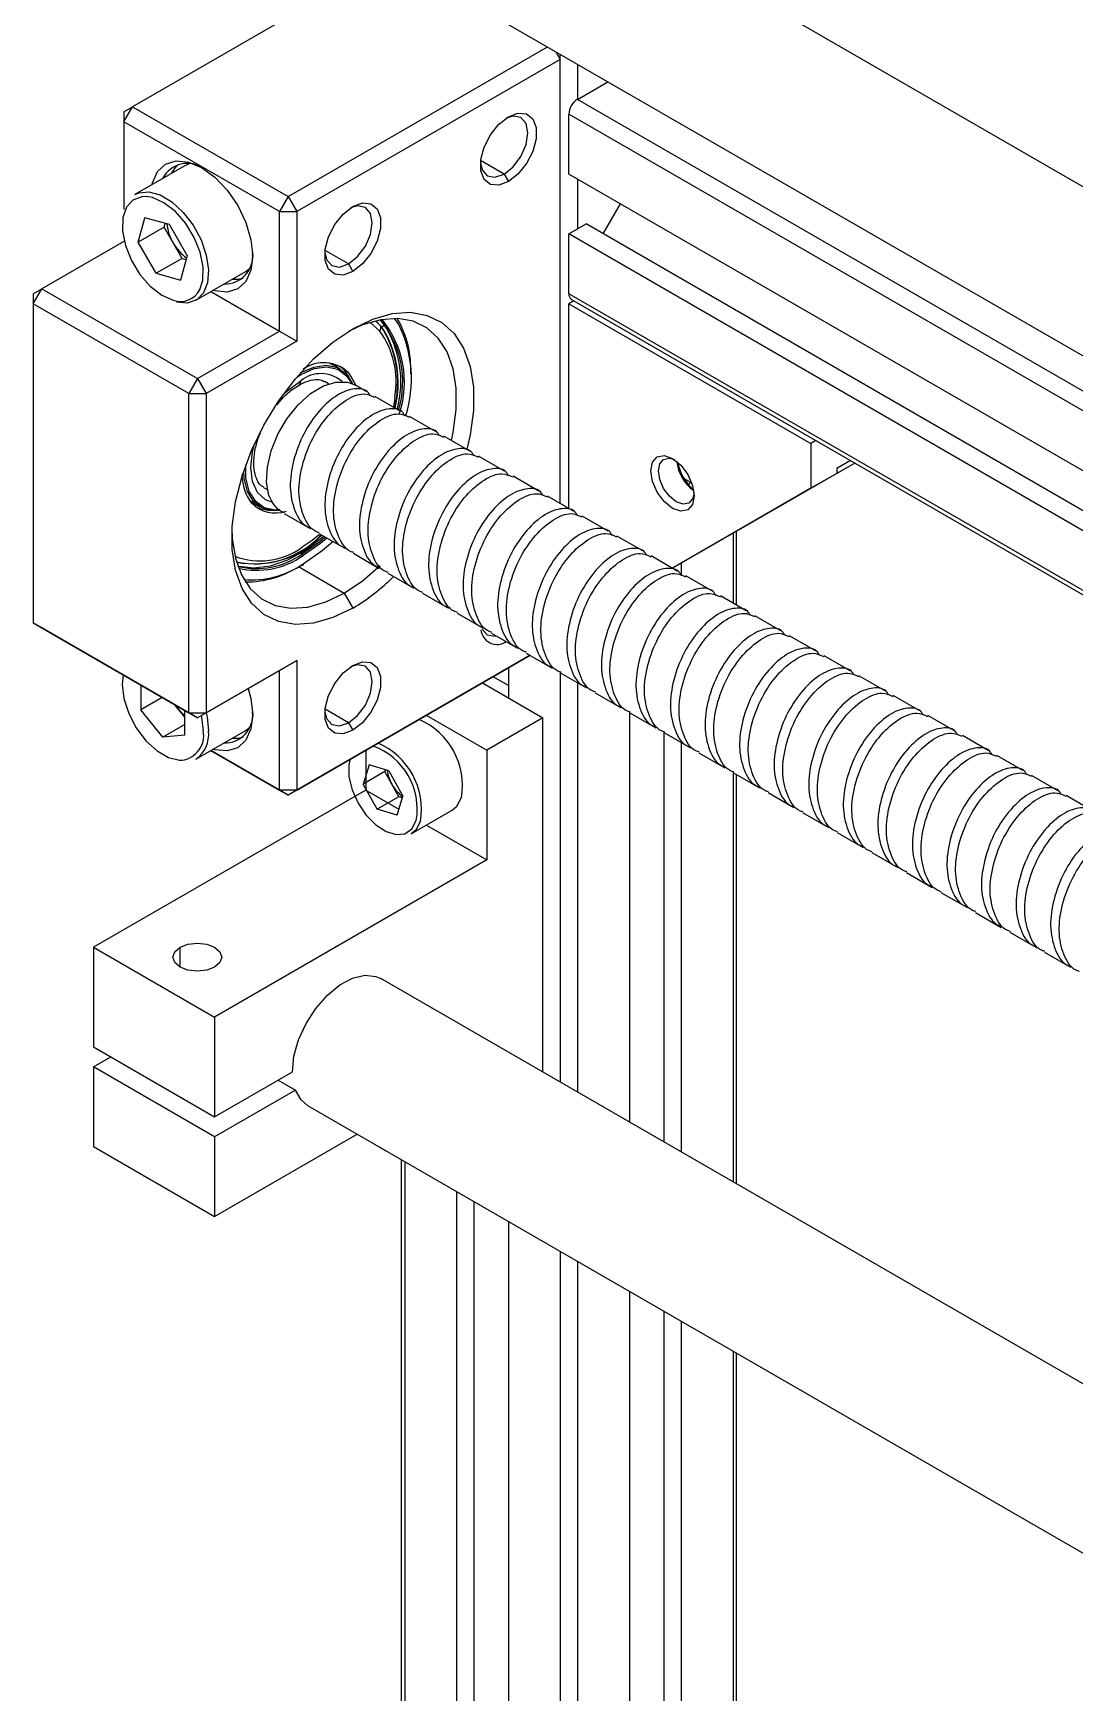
# Model space of a CAD drawing. Header units: millimetres. Extents: x 55 to 11032, y -227 to 3957.
# Drawn here: x 4457.9 to 4543.2, y 1853.2 to 1989.1 of the extents above; entities that cross this region are included whole.
import ezdxf

# ---------------------------------------------------------------- set-up
doc = ezdxf.new("R2010")
doc.units = ezdxf.units.MM
doc.header["$LTSCALE"] = 0.7
doc.layers.get('0').update_dxf_attribs({"color": 255})
doc.layers.add('AM_5', color=10, linetype='Continuous', lineweight=25)

# ---------------------------------------------------------------- blocks, each defined once
blk = doc.blocks.new('X_1')
at = {"color": 210, "linetype": 'Continuous', "lineweight": 25}
for p, q in [((4827.23, 2189.68), (4544.22, 2353.06)), ((4538.22, 2342.67), (4817.7, 2181.33)), ((4821.14, 2095.21), (4544.22, 2255.08)), ((4538.22, 2244.68), (4817.7, 2083.34))]:
    blk.add_line(p, q, dxfattribs=at)
at = {"color": 7, "linetype": 'Continuous', "lineweight": 25}
for p, q in [((4545.12, 2338.68), (4523.9, 2326.43)), ((4536.62, 2319.08), (4557.85, 2331.34)), ((4558.9, 2330.31), (4537.33, 2317.86)), ((4558.53, 2330.94), (4558.9, 2330.31)), ((4558.9, 2330.31), (4558.9, 2330.73)), ((4558.9, 2293.96), (4558.9, 2330.31)), ((4560.31, 2327.04), (4562.8, 2328.48)), ((4523.19, 2325.21), (4523.9, 2326.43)), ((4523.19, 2326.02), (4523.9, 2326.43)), ((4523.19, 2326.02), (4523.19, 2325.21)), ((4523.9, 2326.43), (4536.62, 2319.08)), ((4535.92, 2317.86), (4523.19, 2325.21)), ((4523.19, 2325.21), (4523.19, 2318.02)), ((4559.61, 2320.92), (4559.61, 2325.82)), ((4554.3, 2320.92), (4554.66, 2320.31)), ((4536.62, 2319.08), (4535.92, 2317.86)), ((4536.62, 2319.08), (4537.33, 2317.86)), ((4535.92, 2317.86), (4537.33, 2317.86)), ((4535.92, 2308.06), (4535.92, 2317.86)), ((4537.33, 2317.86), (4537.33, 2307.24)), ((4562.41, 2316.03), (4563.83, 2318.48)), ((4559.61, 2316.02), (4561.02, 2316.84)), ((4523.19, 2315.41), (4516.47, 2311.53)), ((4559.61, 2311.12), (4559.61, 2316.02)), ((4541.57, 2313.57), (4541.93, 2312.96)), ((4515.77, 2310.3), (4516.47, 2311.53)), ((4515.77, 2311.12), (4516.47, 2311.53)), ((4515.77, 2311.12), (4515.77, 2310.3)), ((4516.47, 2311.53), (4529.2, 2304.18)), ((4530.31, 2311.3), (4535.92, 2308.06)), ((4528.49, 2302.96), (4515.77, 2310.3)), ((4515.77, 2310.3), (4515.77, 2284.18)), ((4560.02, 2310.54), (4559.61, 2310.3)), ((4559.61, 2310.3), (4579.4, 2298.87)), ((4559.61, 2293.55), (4559.61, 2310.3)), ((4543.78, 2308.91), (4544.25, 2308.46)), ((4543.8, 2308.92), (4544.2, 2308.51)), ((4544.14, 2308.99), (4544.42, 2308.69)), ((4529.2, 2304.18), (4535.92, 2308.06)), ((4537.33, 2307.24), (4529.91, 2302.96)), ((4535.92, 2308.06), (4537.33, 2307.24)), ((4529.2, 2304.18), (4528.49, 2302.96)), ((4529.2, 2304.18), (4529.91, 2302.96)), ((4537.34, 2304.31), (4537.69, 2304.53)), ((4540.88, 2304.97), (4540.28, 2305.32)), ((4540.84, 2305.22), (4541.22, 2304.86)), ((4541.58, 2304.66), (4541.22, 2304.86)), ((4541.22, 2304.86), (4541.58, 2304.33)), ((4528.49, 2302.96), (4529.91, 2302.96)), ((4528.49, 2276.83), (4528.49, 2302.96)), ((4529.91, 2302.96), (4529.91, 2276.83)), ((4539.94, 2303.75), (4539.62, 2303.94)), ((4543.02, 2303.13), (4542.1, 2303.66)), ((4545.85, 2301.5), (4543.73, 2302.72)), ((4548.68, 2299.86), (4546.56, 2301.09)), ((4551.51, 2298.23), (4549.38, 2299.46)), ((4579.82, 2299.11), (4579.4, 2298.87)), ((4579.4, 2298.87), (4579.4, 2295.2)), ((4554.33, 2296.6), (4552.21, 2297.82)), ((4582.65, 2297.48), (4581.53, 2296.83)), ((4557.16, 2294.96), (4555.04, 2296.19)), ((4581.53, 2296.42), (4568.08, 2288.66)), ((4569.02, 2296.01), (4569.66, 2295.64)), ((4583, 2297.27), (4574.81, 2292.54)), ((4583, 2297.27), (4576.93, 2293.77)), ((4581.53, 2296.42), (4579.4, 2295.2)), ((4581.53, 2296.83), (4581.53, 2296.42)), ((4534.62, 2295.28), (4534.94, 2295.09)), ((4579.4, 2295.2), (4568.08, 2288.66)), ((4569.36, 2295.53), (4569.61, 2295.67)), ((4533.75, 2294.02), (4533.48, 2294.2)), ((4533.75, 2294.02), (4534.35, 2293.67)), ((4559.99, 2293.33), (4557.87, 2294.56)), ((4576.93, 2293.77), (4574.81, 2292.54)), ((4536.31, 2293.14), (4538.44, 2291.92)), ((4562.82, 2291.7), (4560.7, 2292.92)), ((4574.81, 2292.54), (4574.81, 2292.54)), ((4539.14, 2291.51), (4541.26, 2290.29)), ((4565.65, 2290.07), (4563.53, 2291.29)), ((4541.97, 2289.88), (4544.09, 2288.65)), ((4568.48, 2288.43), (4566.35, 2289.66)), ((4544.8, 2288.25), (4546.92, 2287.02)), ((4571.3, 2286.8), (4569.18, 2288.03)), ((4541.22, 2286.62), (4541.93, 2285.4)), ((4547.63, 2286.61), (4549.75, 2285.39)), ((4574.13, 2285.17), (4572.01, 2286.39)), ((4515.77, 2284.18), (4528.49, 2276.83)), ((4516.47, 2283.77), (4515.77, 2284.18)), ((4529.2, 2276.42), (4516.47, 2283.77)), ((4550.46, 2284.98), (4552.58, 2283.76)), ((4576.96, 2283.54), (4574.84, 2284.76)), ((4553.28, 2283.35), (4555.41, 2282.12)), ((4579.79, 2281.9), (4577.67, 2283.13)), ((4529.91, 2276.83), (4537.33, 2281.11)), ((4537.33, 2281.11), (4535.92, 2280.3)), ((4556.44, 2281.53), (4536.62, 2270.09)), ((4537.33, 2270.5), (4556.44, 2281.53)), ((4537.33, 2281.11), (4537.33, 2270.5)), ((4556.11, 2281.71), (4558.23, 2280.49)), ((4582.62, 2280.27), (4580.5, 2281.49)), ((4535.92, 2280.3), (4529.2, 2276.42)), ((4535.92, 2270.5), (4535.92, 2280.3)), ((4554.66, 2279.07), (4553.42, 2279.78)), ((4558.94, 2280.08), (4561.06, 2278.86)), ((4585.45, 2278.64), (4583.33, 2279.86)), ((4552.53, 2279.27), (4557.48, 2276.42)), ((4561.77, 2278.45), (4563.89, 2277.22)), ((4588.28, 2277), (4586.15, 2278.23)), ((4528.49, 2276.83), (4529.91, 2276.83)), ((4528.49, 2276.83), (4529.2, 2276.42)), ((4529.91, 2276.83), (4529.2, 2276.42)), ((4541.57, 2276.01), (4541.93, 2275.4)), ((4547.94, 2276.62), (4552.89, 2273.76)), ((4557.48, 2276.42), (4552.89, 2273.76)), ((4557.48, 2247.42), (4557.48, 2276.42)), ((4564.6, 2276.82), (4566.72, 2275.59)), ((4591.1, 2275.37), (4588.98, 2276.6)), ((4567.43, 2275.18), (4569.55, 2273.96)), ((4593.93, 2273.74), (4591.81, 2274.96)), ((4530.31, 2273.74), (4535.92, 2270.5)), ((4536.62, 2270.09), (4530.31, 2273.74)), ((4542.99, 2273.76), (4542.99, 2270.5)), ((4552.89, 2273.76), (4552.89, 2264.78)), ((4570.25, 2273.55), (4572.38, 2272.33)), ((4596.76, 2272.11), (4594.64, 2273.33)), ((4573.08, 2271.92), (4575.2, 2270.69)), ((4599.59, 2270.47), (4597.47, 2271.7)), ((4542.99, 2270.5), (4520.71, 2257.64)), ((4537.33, 2270.5), (4535.92, 2270.5)), ((4535.92, 2270.5), (4536.62, 2270.09)), ((4537.33, 2270.5), (4536.62, 2270.09)), ((4542.99, 2270.5), (4545.7, 2268.93)), ((4575.91, 2270.29), (4578.03, 2269.06)), ((4602.42, 2268.84), (4600.3, 2270.06)), ((4547.95, 2267.63), (4552.89, 2264.78)), ((4578.74, 2268.65), (4580.86, 2267.43)), ((4581.57, 2267.02), (4583.69, 2265.79)), ((4552.89, 2264.78), (4530.61, 2251.92)), ((4584.4, 2265.39), (4586.52, 2264.16)), ((4587.23, 2263.75), (4589.35, 2262.53)), ((4590.05, 2262.12), (4592.18, 2260.9)), ((4592.88, 2260.49), (4595, 2259.26)), ((4595.71, 2258.86), (4597.83, 2257.63)), ((4520.71, 2257.64), (4530.61, 2251.92)), ((4520.71, 2257.64), (4520.71, 2249.47)), ((4598.54, 2257.22), (4600.66, 2256)), ((4530.61, 2251.92), (4530.61, 2243.76)), ((4520.71, 2249.47), (4530.61, 2243.76)), ((4520.71, 2247.84), (4522.13, 2248.66)), ((4530.61, 2242.12), (4520.71, 2247.84)), ((4520.71, 2247.84), (4520.71, 2241.31)), ((4530.61, 2243.76), (4536.98, 2247.43)), ((4537.22, 2245.94), (4530.61, 2242.12)), ((4535.81, 2246.75), (4537.22, 2245.94)), ((4530.61, 2235.59), (4542.29, 2242.33)), ((4530.61, 2242.12), (4530.61, 2235.59)), ((4520.71, 2241.31), (4530.61, 2235.59))]:
    blk.add_line(p, q, dxfattribs=at)
at = {"color": 8, "linetype": 'Continuous', "lineweight": 25}
for p, q in [((4560.31, 2329.92), (4560.31, 2327.04)), ((4554.3, 2320.92), (4552.38, 2322.03)), ((4541.57, 2313.57), (4539.65, 2314.68)), ((4543.32, 2308.79), (4544.12, 2308.08)), ((4537.78, 2289.82), (4537.67, 2289.88)), ((4537.47, 2288.79), (4541.22, 2286.62)), ((4541.57, 2276.01), (4539.65, 2277.12)), ((4527.79, 2256), (4527.79, 2257.64))]:
    blk.add_line(p, q, dxfattribs=at)
at = {"color": 5, "linetype": 'Continuous', "lineweight": 25}
for p, q in [((4817.7, 2178.46), (4560.31, 2327.04)), ((4818.4, 2176.42), (4559.61, 2325.82)), ((4817.7, 2171.92), (4559.61, 2320.92)), ((4560.31, 2320.51), (4560.31, 2316.43)), ((4817.7, 2168.66), (4561.02, 2316.84)), ((4842.45, 2152.74), (4559.61, 2316.02)), ((4842.45, 2147.84), (4559.61, 2311.12)), ((4559.81, 2310.66), (4842.15, 2147.67)), ((4573.04, 2291.52), (4573.04, 2285.8)), ((4573.33, 2285.63), (4573.33, 2291.69)), ((4568.8, 2289.07), (4568.8, 2288.07)), ((4554.66, 2280.5), (4554.66, 2278.05)), ((4558.9, 2280.17), (4558.9, 2246.6)), ((4560.31, 2279.29), (4560.31, 2245.79)), ((4564.56, 2276.9), (4564.56, 2243.34)), ((4567.38, 2275.27), (4567.38, 2241.7)), ((4568.8, 2274.39), (4568.8, 2240.89)), ((4573.04, 2272.01), (4573.04, 2238.44)), ((4573.33, 2238.27), (4573.33, 2271.77)), ((4545.88, 2240.26), (4545.88, 2128.21)), ((4546.17, 2240.09), (4546.17, 2127.8)), ((4550.41, 2237.65), (4550.41, 2125.36)), ((4551.83, 2236.83), (4551.83, 2126.17)), ((4554.66, 2235.2), (4554.66, 2122.91)), ((4558.9, 2232.75), (4558.9, 2120.46)), ((4560.31, 2231.93), (4560.31, 2120.46)), ((4564.56, 2229.48), (4564.56, 2122.91)), ((4567.38, 2227.85), (4567.38, 2126.17)), ((4568.8, 2227.03), (4568.8, 2125.36)), ((4573.04, 2224.58), (4573.04, 2127.8)), ((4573.33, 2128.21), (4573.33, 2224.41))]:
    blk.add_line(p, q, dxfattribs=at)
at = {"color": 3, "linetype": 'Continuous', "lineweight": 25}
for p, q in [((4528.11, 2321.58), (4524.08, 2319.25)), ((4524.36, 2315.34), (4524.91, 2317.34)), ((4526.49, 2316.57), (4524.36, 2315.34)), ((4526.92, 2316.79), (4524.91, 2317.34)), ((4526.49, 2316.57), (4526.57, 2316.89)), ((4527.22, 2315.3), (4526.49, 2316.57)), ((4528.38, 2314.25), (4526.92, 2316.79)), ((4525.83, 2312.8), (4524.36, 2315.34)), ((4527.95, 2314.02), (4527.22, 2315.3)), ((4527.95, 2314.02), (4525.83, 2312.8)), ((4528.38, 2314.25), (4527.83, 2312.25)), ((4527.95, 2314.02), (4528.29, 2313.93)), ((4525.83, 2312.8), (4527.83, 2312.25)), ((4529.08, 2310.59), (4533.11, 2312.91)), ((4524.57, 2279.09), (4524.57, 2277.07)), ((4526.32, 2278.08), (4524.57, 2277.07)), ((4526.37, 2274.84), (4524.57, 2277.07)), ((4527.59, 2277.18), (4527.35, 2277.49)), ((4528.17, 2276.47), (4527.59, 2277.18)), ((4528.17, 2275), (4528.17, 2277.01)), ((4528.17, 2275.88), (4526.37, 2274.84)), ((4533.11, 2275.35), (4533.47, 2275.63)), ((4528.17, 2275), (4526.37, 2274.84)), ((4529.08, 2273.03), (4533.11, 2275.35)), ((4543.26, 2272.56), (4542.78, 2270.99)), ((4544.55, 2272.01), (4542.78, 2270.99)), ((4544.88, 2272.07), (4543.26, 2272.56)), ((4544.59, 2272.15), (4544.55, 2272.01)), ((4545.12, 2270.98), (4544.55, 2272.01)), ((4544.88, 2272.07), (4546.02, 2270.01)), ((4543.93, 2268.93), (4542.78, 2270.99)), ((4545.69, 2269.95), (4545.12, 2270.98)), ((4545.69, 2269.95), (4543.93, 2268.93)), ((4545.55, 2268.44), (4543.93, 2268.93)), ((4545.55, 2268.44), (4546.02, 2270.01)), ((4545.98, 2269.86), (4545.69, 2269.95)), ((4546.7, 2266.92), (4550.06, 2268.86))]:
    blk.add_line(p, q, dxfattribs=at)
at = {"color": 7, "linetype": 'Continuous', "lineweight": 25, "flags": 128}
for points in [[(4554.66, 2325.61), (4555.44, 2325.91), (4556.13, 2325.85), (4556.65, 2325.44), (4556.92, 2324.73), (4556.92, 2323.81), (4556.65, 2322.78), (4556.13, 2321.78), (4555.44, 2320.92), (4554.66, 2320.31)], [(4554.66, 2320.31), (4553.87, 2320.01), (4553.18, 2320.07), (4552.67, 2320.48), (4552.39, 2321.19), (4552.39, 2322.11), (4552.67, 2323.14), (4553.18, 2324.14), (4553.87, 2325), (4554.66, 2325.61)], [(4554.3, 2320.92), (4555.05, 2321.52), (4555.68, 2322.37), (4556.1, 2323.34), (4556.25, 2324.29), (4556.1, 2325.06), (4555.68, 2325.55), (4555.05, 2325.67), (4554.47, 2325.5)], [(4525.49, 2320.06), (4525.52, 2320.21), (4525.94, 2321.13), (4526.6, 2321.74), (4527.47, 2322.01), (4528.47, 2321.91), (4529.55, 2321.45), (4530.63, 2320.66), (4531.64, 2319.6), (4532.5, 2318.34), (4533.17, 2316.96), (4533.58, 2315.55), (4533.73, 2314.22)], [(4552.37, 2321.85), (4552.51, 2321.27), (4552.93, 2320.78), (4553.56, 2320.66), (4554.3, 2320.92)], [(4527.58, 2321.68), (4527.31, 2321.36), (4527.09, 2320.99)], [(4541.93, 2312.96), (4541.14, 2312.66), (4540.45, 2312.73), (4539.94, 2313.14), (4539.66, 2313.84), (4539.66, 2314.77), (4539.94, 2315.79), (4540.45, 2316.79), (4541.14, 2317.65), (4541.93, 2318.27)], [(4541.57, 2313.57), (4542.32, 2314.17), (4542.95, 2315.02), (4543.37, 2315.99), (4543.52, 2316.94), (4543.37, 2317.71), (4542.95, 2318.2), (4542.32, 2318.32), (4541.74, 2318.15)], [(4541.93, 2318.27), (4542.71, 2318.56), (4543.41, 2318.5), (4543.92, 2318.09), (4544.19, 2317.38), (4544.19, 2316.46), (4543.92, 2315.43), (4543.41, 2314.43), (4542.71, 2313.57), (4541.93, 2312.96)], [(4533.73, 2314.22), (4533.58, 2313.06), (4533.17, 2312.14), (4532.5, 2311.52), (4531.64, 2311.26), (4530.63, 2311.36), (4530.49, 2311.4)], [(4539.64, 2314.5), (4539.78, 2313.92), (4540.2, 2313.43), (4540.83, 2313.31), (4541.57, 2313.57)], [(4532.09, 2312.33), (4532.52, 2312.32), (4532.94, 2312.4)], [(4541.93, 2308.26), (4543.56, 2309.05), (4545.14, 2309.5), (4546.64, 2309.61), (4548.01, 2309.36), (4549.21, 2308.78), (4550.22, 2307.87), (4550.99, 2306.66), (4551.52, 2305.18), (4551.79, 2303.47), (4551.79, 2301.58), (4551.52, 2299.57), (4551.25, 2298.38)], [(4541.93, 2285.4), (4540.3, 2284.62), (4538.71, 2284.16), (4537.22, 2284.06), (4535.85, 2284.3), (4534.64, 2284.88), (4533.64, 2285.79), (4532.86, 2287.01), (4532.33, 2288.49), (4532.06, 2290.19), (4532.06, 2292.08), (4532.33, 2294.1), (4532.86, 2296.19), (4533.64, 2298.3), (4534.64, 2300.37), (4535.85, 2302.34), (4537.22, 2304.17), (4538.71, 2305.79), (4540.3, 2307.17), (4541.93, 2308.26)], [(4549.99, 2299.11), (4550.13, 2299.78), (4550.38, 2301.65), (4550.38, 2303.4), (4550.13, 2304.99), (4549.64, 2306.36), (4548.92, 2307.49), (4547.98, 2308.33), (4546.87, 2308.88), (4545.6, 2309.1), (4544.21, 2309), (4542.73, 2308.58), (4541.57, 2308.05)], [(4544.25, 2308.46), (4544.29, 2308.44), (4544.35, 2308.45), (4544.4, 2308.47), (4544.44, 2308.51), (4544.47, 2308.56), (4544.47, 2308.61), (4544.46, 2308.66), (4544.42, 2308.69)], [(4537.61, 2304.65), (4538.72, 2305.13), (4539.76, 2305.28), (4540.67, 2305.08), (4541.41, 2304.54), (4541.9, 2303.76)], [(4537.69, 2304.53), (4538.77, 2305), (4539.8, 2305.15), (4540.7, 2304.95), (4541.42, 2304.42), (4541.85, 2303.78)], [(4539.99, 2305.46), (4540.07, 2305.42), (4540.28, 2305.32)], [(4540.26, 2305.44), (4540.8, 2305.01), (4540.81, 2304.99)], [(4541.58, 2304.66), (4542.1, 2303.77), (4542.14, 2303.63)], [(4535.06, 2294.62), (4534.87, 2295.7), (4534.93, 2296.94), (4535.24, 2298.28), (4535.79, 2299.63), (4536.55, 2300.91), (4537.46, 2302.04), (4538.47, 2302.95), (4539.52, 2303.58), (4540.54, 2303.9), (4541.48, 2303.89), (4542.1, 2303.66)], [(4545.37, 2302.7), (4545.34, 2302.42), (4545.26, 2301.84)], [(4568.09, 2293.56), (4567.41, 2294.11), (4566.84, 2294.88), (4566.46, 2295.77), (4566.32, 2296.63), (4566.46, 2297.33), (4566.84, 2297.77), (4567.41, 2297.88), (4568.09, 2297.65), (4568.77, 2297.1), (4569.34, 2296.33), (4569.72, 2295.44), (4569.86, 2294.59), (4569.72, 2293.88), (4569.34, 2293.44), (4568.77, 2293.33), (4568.09, 2293.56)], [(4568.4, 2294.09), (4567.84, 2294.55), (4567.36, 2295.19), (4567.05, 2295.92), (4566.94, 2296.63), (4567.05, 2297.21), (4567.36, 2297.57), (4567.84, 2297.66), (4568.25, 2297.55)], [(4535.96, 2293.39), (4535.47, 2293.37), (4534.56, 2293.57), (4533.82, 2294.1), (4533.3, 2294.94), (4533.03, 2296.04), (4533, 2296.62)], [(4535.96, 2293.43), (4535.57, 2293.42), (4534.67, 2293.61), (4533.95, 2294.14), (4533.44, 2294.97), (4533.18, 2296.04), (4533.16, 2297.06)], [(4569.85, 2294.77), (4569.75, 2294.36), (4569.43, 2293.99), (4568.96, 2293.9), (4568.4, 2294.09)], [(4534.3, 2293.72), (4533.84, 2293.87), (4533.69, 2293.94)], [(4535.26, 2293.38), (4534.98, 2293.38), (4534.12, 2293.58)], [(4532.04, 2291.54), (4532.06, 2291.07), (4532.31, 2289.49), (4532.8, 2288.12), (4533.53, 2286.99), (4534.46, 2286.15), (4535.57, 2285.6), (4536.85, 2285.38), (4538.24, 2285.48), (4539.71, 2285.9), (4541.22, 2286.62)], [(4539.56, 2291.27), (4539.47, 2291.19), (4538.04, 2290.11), (4536.59, 2289.32), (4535.17, 2288.83), (4533.82, 2288.66), (4532.59, 2288.81), (4532.51, 2288.83)], [(4539.17, 2291.38), (4538.59, 2290.93), (4537.77, 2290.39)], [(4539.67, 2291.21), (4539.22, 2290.83), (4537.78, 2289.82)], [(4539.8, 2291.13), (4539.3, 2290.72), (4537.85, 2289.7)], [(4537.86, 2289.01), (4539.42, 2290.11), (4540.28, 2290.85)], [(4537.86, 2289.01), (4537.86, 2288.97), (4537.85, 2288.93), (4537.83, 2288.9), (4537.8, 2288.88), (4537.77, 2288.87), (4537.73, 2288.87), (4537.69, 2288.87), (4537.65, 2288.89)], [(4541.22, 2286.62), (4542.73, 2287.64), (4544.15, 2288.87)], [(4552.52, 2283.68), (4552.93, 2283.22), (4553.56, 2283.1), (4553.68, 2283.12)], [(4541.93, 2275.4), (4541.14, 2275.1), (4540.45, 2275.17), (4539.94, 2275.58), (4539.66, 2276.28), (4539.66, 2277.21), (4539.94, 2278.23), (4540.45, 2279.23), (4541.14, 2280.09), (4541.93, 2280.7)], [(4541.57, 2276.01), (4542.32, 2276.61), (4542.95, 2277.46), (4543.37, 2278.43), (4543.52, 2279.38), (4543.37, 2280.15), (4542.95, 2280.64), (4542.32, 2280.76), (4541.74, 2280.59)], [(4541.93, 2280.7), (4542.71, 2281), (4543.41, 2280.94), (4543.92, 2280.53), (4544.19, 2279.82), (4544.19, 2278.9), (4543.92, 2277.87), (4543.41, 2276.87), (4542.71, 2276.01), (4541.93, 2275.4)], [(4533.37, 2278.82), (4533.58, 2277.99), (4533.73, 2276.66)], [(4539.64, 2276.94), (4539.78, 2276.36), (4540.2, 2275.87), (4540.83, 2275.75), (4541.57, 2276.01)], [(4533.73, 2276.66), (4533.58, 2275.5), (4533.17, 2274.58), (4532.5, 2273.96), (4531.64, 2273.7), (4530.63, 2273.79), (4530.49, 2273.84)], [(4527.79, 2257.64), (4528.43, 2257.89), (4529.2, 2257.98), (4529.97, 2257.89), (4530.61, 2257.64), (4531.05, 2257.26), (4531.2, 2256.82), (4531.05, 2256.38), (4530.61, 2256), (4529.97, 2255.75), (4529.2, 2255.67), (4528.43, 2255.75), (4527.79, 2256), (4527.35, 2256.38), (4527.2, 2256.82), (4527.35, 2257.26), (4527.79, 2257.64)], [(4536.98, 2247.43), (4537.11, 2248.71), (4537.49, 2250.05), (4538.1, 2251.39), (4538.9, 2252.63), (4539.84, 2253.71), (4540.86, 2254.55), (4541.91, 2255.11), (4542.91, 2255.35), (4543.82, 2255.25), (4544.22, 2255.08)]]:
    blk.add_lwpolyline(points, dxfattribs=at)
at = {"color": 3, "linetype": 'Continuous', "lineweight": 25, "flags": 128}
for points in [[(4528.53, 2321.74), (4528.43, 2321.72), (4528.11, 2321.58)], [(4525.04, 2319.08), (4524.66, 2319.07), (4523.92, 2318.8), (4523.39, 2318.21), (4523.1, 2317.34), (4523.07, 2316.26), (4523.31, 2315.07), (4523.8, 2313.85), (4524.5, 2312.71), (4525.35, 2311.74), (4526.28, 2311.01), (4527.22, 2310.6)], [(4524.08, 2319.25), (4524.4, 2319.39), (4525.23, 2319.47), (4526.16, 2319.22), (4527.12, 2318.64), (4528.04, 2317.79), (4528.86, 2316.73), (4529.5, 2315.53), (4529.93, 2314.29), (4530.11, 2313.09), (4530.03, 2312.03), (4529.7, 2311.19), (4529.13, 2310.61), (4529.08, 2310.59)], [(4529.41, 2311.48), (4529.65, 2312.25), (4529.67, 2313.33), (4529.43, 2314.52), (4528.94, 2315.74), (4528.25, 2316.88), (4527.4, 2317.85), (4526.47, 2318.58), (4525.53, 2319), (4525.04, 2319.08)], [(4533.11, 2312.91), (4533.16, 2312.94), (4533.47, 2313.19)], [(4529.08, 2310.59), (4528.37, 2310.36), (4527.48, 2310.45)], [(4523.12, 2279.93), (4523.05, 2279.15), (4523.18, 2277.99), (4523.58, 2276.77), (4524.2, 2275.59), (4524.99, 2274.54), (4525.9, 2273.71), (4526.84, 2273.16), (4527.75, 2272.95), (4527.95, 2272.95)], [(4527.38, 2277.47), (4527.4, 2277.44), (4527.59, 2277.18)], [(4529.7, 2275.32), (4529.56, 2276.48), (4529.53, 2276.61)], [(4529.91, 2276.83), (4529.99, 2276.49), (4530.12, 2275.32)], [(4532.09, 2274.76), (4532.52, 2274.76), (4532.94, 2274.84)], [(4541.7, 2273.02), (4541.6, 2272.57), (4541.61, 2271.59), (4541.87, 2270.51), (4542.35, 2269.44), (4543.01, 2268.45), (4543.8, 2267.65), (4544.64, 2267.1), (4545.46, 2266.86), (4546.19, 2266.93), (4546.76, 2267.33), (4547.11, 2268), (4547.11, 2268)], [(4550.06, 2268.86), (4550.44, 2269.17), (4550.82, 2269.88)], [(4547.46, 2267.95), (4547.08, 2267.23), (4546.7, 2266.92)]]:
    blk.add_lwpolyline(points, dxfattribs=at)
at = {"color": 8, "linetype": 'Continuous', "lineweight": 25, "flags": 128}
for points in [[(4545.68, 2308.62), (4545.37, 2309.08), (4545.35, 2309.11)], [(4536.17, 2302.81), (4536.62, 2303.24), (4537.69, 2304.02)], [(4535.39, 2294.03), (4534.79, 2294.26), (4534.13, 2294.86), (4533.72, 2295.77), (4533.58, 2296.91), (4533.72, 2298.22), (4533.87, 2298.83)], [(4544.14, 2241.27), (4544.61, 2240.99), (4544.67, 2240.96)]]:
    blk.add_lwpolyline(points, dxfattribs=at)
at = {"color": 210, "linetype": 'Continuous', "lineweight": 25, "flags": 128}
blk.add_lwpolyline([(4538.22, 2244.68), (4537.69, 2245.13), (4537.22, 2245.94)], dxfattribs=at)
at = {"color": 7, "linetype": 'Continuous', "lineweight": 25}
for centre, radius, start, end in [((4561.14, 2325.75), 1.54, 122.6055, 177.3945), ((4528.38, 2319.56), 2.24, 52.7891, 152.8841), ((4531.46, 2314.19), 2.27, 268.0564, 6.2596), ((4560.1, 2311.07), 0.493, 173.7012, 234.9867), ((4543.76, 2308.37), 0.465, 320.8245, 16.7664), ((4538.01, 2303.91), 8, 343.2587, 39.553), ((4537.14, 2303.86), 8.46, 345.8573, 33.3601), ((4537.2, 2303.82), 8.44, 345.9247, 33.3686), ((4537.97, 2303.86), 8.18, 341.9229, 39.1466), ((4537.26, 2303.93), 8.6, 344.7293, 33.6299), ((4538.52, 2305), 8.15, 357.0649, 30.1792), ((4536.62, 2304.16), 10.1, 342.6278, 26.2205), ((4539.54, 2302.53), 2.95, 46.1921, 124.7019), ((4571.66, 2297.67), 3.22, 184.7229, 235.2717), ((4572.46, 2298.13), 4.04, 190.8888, 229.1058), ((4536.81, 2296.36), 3.96, 180.9688, 216.9099), ((4535.58, 2295.87), 2.69, 224.2718, 289.0006), ((4533.95, 2296.48), 7.46, 257.9751, 316.7877), ((4533.86, 2296.55), 7.53, 258.7984, 316.7603), ((4534.01, 2295.17), 6.54, 256.7833, 305.1622), ((4534.05, 2295.1), 6.61, 257.0534, 305.1379), ((4537.69, 2289.69), 0.156, 3.7618, 57.5357), ((4533.2, 2295.54), 8, 269.4383, 303.8275), ((4533.19, 2300.07), 17.08, 300.7664, 314.9307), ((4553.73, 2283.76), 1.34, 186.2553, 304.4539), ((4531.46, 2276.63), 2.27, 268.0564, 6.2597)]:
    blk.add_arc(centre, radius, start, end, dxfattribs=at)
at = {"color": 3, "linetype": 'Continuous', "lineweight": 25}
for centre, radius, start, end in [((4530.45, 2317.22), 3.76, 185.6689, 210.7959), ((4530.52, 2317.12), 3.77, 208.8969, 234.4524), ((4527.82, 2312.25), 1.76, 249.9661, 333.9218), ((4530.42, 2279.42), 3.6, 218.4635, 231.4262), ((4544.96, 2270.85), 5.94, 350.6791, 66.2811), ((4527.69, 2274.96), 2.03, 277.4143, 9.9828), ((4527.64, 2275.06), 2.49, 305.3793, 5.9329), ((4541.64, 2268.93), 5.9, 350.397, 66.5631), ((4541.71, 2268.94), 5.49, 350.1583, 70.1691), ((4547.81, 2272.51), 3.1, 187.4864, 209.6988), ((4547.83, 2272.43), 3.07, 208.2074, 233.643)]:
    blk.add_arc(centre, radius, start, end, dxfattribs=at)
at = {"color": 8, "linetype": 'Continuous', "lineweight": 25}
for centre, radius, start, end in [((4538.29, 2303.89), 7.18, 350.5067, 35.7144), ((4537.53, 2304.52), 0.156, 2.8723, 52.2558), ((4539.32, 2301.98), 2.61, 48.7042, 128.7221), ((4537.28, 2303.98), 0.403, 305.9065, 5.6022), ((4534.34, 2295.07), 5.81, 249.0873, 306.1896), ((4533.62, 2295.21), 7.51, 265.316, 304.3752)]:
    blk.add_arc(centre, radius, start, end, dxfattribs=at)
at = {"color": 7, "linetype": 'Continuous', "lineweight": 25}
for points, knots in [([(4537.52, 2303.65), (4537.66, 2303.73), (4538.07, 2303.95), (4538.69, 2304.11), (4539.25, 2304.12), (4539.49, 2303.99), (4539.59, 2303.93)], [0, 0, 0, 0, 0.159537, 0.464302, 0.770387, 1, 1, 1, 1]), ([(4535.73, 2302.04), (4535.86, 2302.21), (4536.25, 2302.7), (4536.87, 2303.24), (4537.34, 2303.53), (4537.52, 2303.65)], [0, 0, 0, 0, 0.241189, 0.700497, 1, 1, 1, 1]), ([(4543.34, 2302.76), (4543.3, 2302.85), (4543.06, 2303.31), (4542.09, 2303.44), (4540.69, 2302.97), (4539.17, 2301.65), (4537.85, 2299.74), (4537, 2297.49), (4536.69, 2295.22), (4537.1, 2293.34), (4537.77, 2292.2), (4538.37, 2292.01), (4538.47, 2291.98)], [0, 0, 0, 0, 0.0260326, 0.1423709, 0.2635872, 0.3816474, 0.4997076, 0.6209239, 0.7372622, 0.8574078, 0.9775535, 1, 1, 1, 1]), ([(4539.17, 2291.57), (4539.08, 2291.6), (4538.48, 2291.79), (4537.81, 2292.93), (4537.4, 2294.81), (4537.71, 2297.08), (4538.56, 2299.33), (4539.88, 2301.25), (4541.39, 2302.53), (4542.77, 2303.09), (4543.42, 2302.79), (4543.7, 2302.66)], [0, 0, 0, 0, 0.02359, 0.149857, 0.276124, 0.39839, 0.525782, 0.649857, 0.773932, 0.901325, 1, 1, 1, 1]), ([(4546.17, 2301.13), (4546.13, 2301.22), (4545.89, 2301.68), (4544.92, 2301.81), (4543.52, 2301.33), (4542, 2300.02), (4540.68, 2298.1), (4539.83, 2295.86), (4539.52, 2293.59), (4539.93, 2291.71), (4540.6, 2290.57), (4541.2, 2290.38), (4541.29, 2290.35)], [0, 0, 0, 0, 0.026033, 0.142371, 0.263587, 0.381647, 0.499708, 0.620924, 0.737262, 0.857408, 0.977553, 1, 1, 1, 1]), ([(4542, 2289.94), (4541.91, 2289.97), (4541.31, 2290.16), (4540.64, 2291.3), (4540.23, 2293.18), (4540.54, 2295.45), (4541.39, 2297.69), (4542.71, 2299.61), (4544.21, 2300.9), (4545.6, 2301.45), (4546.24, 2301.16), (4546.53, 2301.03)], [0, 0, 0, 0, 0.02359, 0.149857, 0.276124, 0.39839, 0.525782, 0.649857, 0.773932, 0.901325, 1, 1, 1, 1]), ([(4549, 2299.5), (4548.96, 2299.58), (4548.72, 2300.04), (4547.75, 2300.17), (4546.35, 2299.7), (4544.82, 2298.38), (4543.51, 2296.47), (4542.66, 2294.22), (4542.35, 2291.96), (4542.76, 2290.07), (4543.43, 2288.94), (4544.03, 2288.75), (4544.12, 2288.72)], [0, 0, 0, 0, 0.026033, 0.142371, 0.263587, 0.381647, 0.499708, 0.620924, 0.737262, 0.857408, 0.977553, 1, 1, 1, 1]), ([(4534.65, 2295.29), (4534.61, 2295.3), (4534.4, 2295.38), (4534.16, 2295.7), (4533.89, 2296.33), (4533.78, 2297.2), (4533.89, 2298.24), (4534.1, 2299.13), (4534.32, 2299.63), (4534.38, 2299.75)], [0, 0, 0, 0, 0.05289, 0.235935, 0.404494, 0.584771, 0.762312, 0.940171, 1, 1, 1, 1]), ([(4544.83, 2288.31), (4544.73, 2288.34), (4544.14, 2288.53), (4543.47, 2289.67), (4543.06, 2291.55), (4543.37, 2293.81), (4544.22, 2296.06), (4545.54, 2297.98), (4547.04, 2299.27), (4548.43, 2299.82), (4549.07, 2299.52), (4549.35, 2299.39)], [0, 0, 0, 0, 0.02359, 0.149857, 0.276124, 0.39839, 0.525782, 0.649857, 0.773932, 0.901325, 1, 1, 1, 1]), ([(4551.83, 2297.87), (4551.78, 2297.95), (4551.55, 2298.41), (4550.58, 2298.54), (4549.18, 2298.07), (4547.65, 2296.75), (4546.34, 2294.84), (4545.49, 2292.59), (4545.18, 2290.32), (4545.59, 2288.44), (4546.26, 2287.3), (4546.86, 2287.11), (4546.95, 2287.08)], [0, 0, 0, 0, 0.026033, 0.142371, 0.263587, 0.381647, 0.499708, 0.620924, 0.737262, 0.857408, 0.977553, 1, 1, 1, 1]), ([(4547.66, 2286.68), (4547.56, 2286.7), (4546.96, 2286.89), (4546.29, 2288.03), (4545.88, 2289.92), (4546.19, 2292.18), (4547.05, 2294.43), (4548.36, 2296.35), (4549.87, 2297.64), (4551.25, 2298.19), (4551.9, 2297.89), (4552.18, 2297.76)], [0, 0, 0, 0, 0.02359, 0.149857, 0.276124, 0.39839, 0.525782, 0.649857, 0.773932, 0.901325, 1, 1, 1, 1]), ([(4554.66, 2296.23), (4554.61, 2296.32), (4554.38, 2296.78), (4553.41, 2296.91), (4552.01, 2296.44), (4550.48, 2295.12), (4549.17, 2293.21), (4548.31, 2290.96), (4548.01, 2288.69), (4548.42, 2286.81), (4549.09, 2285.67), (4549.68, 2285.48), (4549.78, 2285.45)], [0, 0, 0, 0, 0.026033, 0.142371, 0.263587, 0.381647, 0.499708, 0.620924, 0.737262, 0.857408, 0.977553, 1, 1, 1, 1]), ([(4550.49, 2285.04), (4550.39, 2285.07), (4549.79, 2285.26), (4549.12, 2286.4), (4548.71, 2288.28), (4549.02, 2290.55), (4549.87, 2292.8), (4551.19, 2294.72), (4552.7, 2296), (4554.08, 2296.56), (4554.73, 2296.26), (4555.01, 2296.13)], [0, 0, 0, 0, 0.02359, 0.149857, 0.276124, 0.39839, 0.525782, 0.649857, 0.773932, 0.901325, 1, 1, 1, 1]), ([(4536.34, 2293.21), (4536.25, 2293.24), (4535.65, 2293.42), (4535.33, 2294.07), (4535.06, 2294.62)], [0, 0, 0, 0, 0.157418, 1, 1, 1, 1]), ([(4557.48, 2294.6), (4557.44, 2294.68), (4557.21, 2295.14), (4556.24, 2295.27), (4554.84, 2294.8), (4553.31, 2293.48), (4552, 2291.57), (4551.14, 2289.32), (4550.83, 2287.06), (4551.24, 2285.17), (4551.91, 2284.04), (4552.51, 2283.85), (4552.61, 2283.82)], [0, 0, 0, 0, 0.026033, 0.142371, 0.263587, 0.381647, 0.499708, 0.620924, 0.737262, 0.857408, 0.977553, 1, 1, 1, 1]), ([(4553.31, 2283.41), (4553.22, 2283.44), (4552.62, 2283.63), (4551.95, 2284.77), (4551.54, 2286.65), (4551.85, 2288.92), (4552.7, 2291.16), (4554.02, 2293.08), (4555.53, 2294.37), (4556.91, 2294.92), (4557.56, 2294.63), (4557.84, 2294.5)], [0, 0, 0, 0, 0.02359, 0.149857, 0.276124, 0.39839, 0.525782, 0.649857, 0.773932, 0.901325, 1, 1, 1, 1]), ([(4560.31, 2292.97), (4560.27, 2293.05), (4560.04, 2293.51), (4559.06, 2293.64), (4557.67, 2293.17), (4556.14, 2291.85), (4554.83, 2289.94), (4553.97, 2287.69), (4553.66, 2285.43), (4554.07, 2283.54), (4554.74, 2282.4), (4555.34, 2282.21), (4555.44, 2282.18)], [0, 0, 0, 0, 0.026033, 0.142371, 0.263587, 0.381647, 0.499708, 0.620924, 0.737262, 0.857408, 0.977553, 1, 1, 1, 1]), ([(4556.14, 2281.78), (4556.05, 2281.81), (4555.45, 2282), (4554.78, 2283.13), (4554.37, 2285.02), (4554.68, 2287.28), (4555.53, 2289.53), (4556.85, 2291.45), (4558.36, 2292.74), (4559.74, 2293.29), (4560.39, 2292.99), (4560.67, 2292.86)], [0, 0, 0, 0, 0.02359, 0.149857, 0.276124, 0.39839, 0.525782, 0.649857, 0.773932, 0.901325, 1, 1, 1, 1]), ([(4563.14, 2291.33), (4563.1, 2291.42), (4562.86, 2291.88), (4561.89, 2292.01), (4560.49, 2291.54), (4558.97, 2290.22), (4557.65, 2288.31), (4556.8, 2286.06), (4556.49, 2283.79), (4556.9, 2281.91), (4557.57, 2280.77), (4558.17, 2280.58), (4558.26, 2280.55)], [0, 0, 0, 0, 0.026033, 0.142371, 0.263587, 0.381647, 0.499708, 0.620924, 0.737262, 0.857408, 0.977553, 1, 1, 1, 1]), ([(4558.97, 2280.14), (4558.88, 2280.17), (4558.28, 2280.36), (4557.61, 2281.5), (4557.2, 2283.39), (4557.51, 2285.65), (4558.36, 2287.9), (4559.68, 2289.82), (4561.18, 2291.1), (4562.57, 2291.66), (4563.21, 2291.36), (4563.5, 2291.23)], [0, 0, 0, 0, 0.02359, 0.149857, 0.276124, 0.39839, 0.525782, 0.649857, 0.773932, 0.901325, 1, 1, 1, 1]), ([(4565.97, 2289.7), (4565.93, 2289.79), (4565.69, 2290.25), (4564.72, 2290.38), (4563.32, 2289.91), (4561.79, 2288.59), (4560.48, 2286.67), (4559.63, 2284.43), (4559.32, 2282.16), (4559.73, 2280.28), (4560.4, 2279.14), (4561, 2278.95), (4561.09, 2278.92)], [0, 0, 0, 0, 0.026033, 0.142371, 0.263587, 0.381647, 0.499708, 0.620924, 0.737262, 0.857408, 0.977553, 1, 1, 1, 1]), ([(4561.8, 2278.51), (4561.71, 2278.54), (4561.11, 2278.73), (4560.44, 2279.87), (4560.03, 2281.75), (4560.34, 2284.02), (4561.19, 2286.26), (4562.51, 2288.18), (4564.01, 2289.47), (4565.4, 2290.02), (4566.04, 2289.73), (4566.32, 2289.6)], [0, 0, 0, 0, 0.02359, 0.149857, 0.276124, 0.39839, 0.525782, 0.649857, 0.773932, 0.901325, 1, 1, 1, 1]), ([(4568.8, 2288.07), (4568.76, 2288.15), (4568.52, 2288.61), (4567.55, 2288.74), (4566.15, 2288.27), (4564.62, 2286.95), (4563.31, 2285.04), (4562.46, 2282.79), (4562.15, 2280.53), (4562.56, 2278.64), (4563.23, 2277.51), (4563.83, 2277.32), (4563.92, 2277.29)], [0, 0, 0, 0, 0.026033, 0.142371, 0.263587, 0.381647, 0.499708, 0.620924, 0.737262, 0.857408, 0.977553, 1, 1, 1, 1]), ([(4564.63, 2276.88), (4564.53, 2276.91), (4563.93, 2277.1), (4563.27, 2278.24), (4562.85, 2280.12), (4563.16, 2282.38), (4564.02, 2284.63), (4565.33, 2286.55), (4566.84, 2287.84), (4568.22, 2288.39), (4568.87, 2288.09), (4569.15, 2287.96)], [0, 0, 0, 0, 0.0235902, 0.1498571, 0.2761241, 0.3983897, 0.5257819, 0.6498571, 0.7739324, 0.9013245, 1, 1, 1, 1]), ([(4571.63, 2286.44), (4571.58, 2286.52), (4571.35, 2286.98), (4570.38, 2287.11), (4568.98, 2286.64), (4567.45, 2285.32), (4566.14, 2283.41), (4565.29, 2281.16), (4564.98, 2278.89), (4565.39, 2277.01), (4566.06, 2275.87), (4566.66, 2275.68), (4566.75, 2275.65)], [0, 0, 0, 0, 0.026033, 0.142371, 0.263587, 0.381647, 0.499708, 0.620924, 0.737262, 0.857408, 0.977553, 1, 1, 1, 1]), ([(4567.46, 2275.25), (4567.36, 2275.28), (4566.76, 2275.46), (4566.09, 2276.6), (4565.68, 2278.49), (4565.99, 2280.75), (4566.84, 2283), (4568.16, 2284.92), (4569.67, 2286.21), (4571.05, 2286.76), (4571.7, 2286.46), (4571.98, 2286.33)], [0, 0, 0, 0, 0.02359, 0.149857, 0.276124, 0.39839, 0.525782, 0.649857, 0.773932, 0.901325, 1, 1, 1, 1]), ([(4574.45, 2284.8), (4574.41, 2284.89), (4574.18, 2285.35), (4573.21, 2285.48), (4571.81, 2285.01), (4570.28, 2283.69), (4568.97, 2281.78), (4568.11, 2279.53), (4567.8, 2277.26), (4568.21, 2275.38), (4568.88, 2274.24), (4569.48, 2274.05), (4569.58, 2274.02)], [0, 0, 0, 0, 0.026033, 0.142371, 0.263587, 0.381647, 0.499708, 0.620924, 0.737262, 0.857408, 0.977553, 1, 1, 1, 1]), ([(4570.29, 2273.61), (4570.19, 2273.64), (4569.59, 2273.83), (4568.92, 2274.97), (4568.51, 2276.85), (4568.82, 2279.12), (4569.67, 2281.37), (4570.99, 2283.29), (4572.5, 2284.57), (4573.88, 2285.13), (4574.53, 2284.83), (4574.81, 2284.7)], [0, 0, 0, 0, 0.02359, 0.149857, 0.276124, 0.39839, 0.525782, 0.649857, 0.773932, 0.901325, 1, 1, 1, 1]), ([(4577.28, 2283.17), (4577.24, 2283.25), (4577.01, 2283.71), (4576.03, 2283.84), (4574.64, 2283.37), (4573.11, 2282.05), (4571.8, 2280.14), (4570.94, 2277.89), (4570.63, 2275.63), (4571.04, 2273.75), (4571.71, 2272.61), (4572.31, 2272.42), (4572.41, 2272.39)], [0, 0, 0, 0, 0.026033, 0.142371, 0.263587, 0.381647, 0.499708, 0.620924, 0.737262, 0.857408, 0.977553, 1, 1, 1, 1]), ([(4573.11, 2271.98), (4573.02, 2272.01), (4572.42, 2272.2), (4571.75, 2273.34), (4571.34, 2275.22), (4571.65, 2277.49), (4572.5, 2279.73), (4573.82, 2281.65), (4575.33, 2282.94), (4576.71, 2283.49), (4577.36, 2283.2), (4577.64, 2283.07)], [0, 0, 0, 0, 0.02359, 0.149857, 0.276124, 0.39839, 0.525782, 0.649857, 0.773932, 0.901325, 1, 1, 1, 1]), ([(4580.11, 2281.54), (4580.07, 2281.62), (4579.83, 2282.08), (4578.86, 2282.21), (4577.46, 2281.74), (4575.94, 2280.42), (4574.62, 2278.51), (4573.77, 2276.26), (4573.46, 2274), (4573.87, 2272.11), (4574.54, 2270.97), (4575.14, 2270.78), (4575.23, 2270.76)], [0, 0, 0, 0, 0.026033, 0.142371, 0.263587, 0.381647, 0.499708, 0.620924, 0.737262, 0.857408, 0.977553, 1, 1, 1, 1]), ([(4575.94, 2270.35), (4575.85, 2270.38), (4575.25, 2270.57), (4574.58, 2271.7), (4574.17, 2273.59), (4574.48, 2275.85), (4575.33, 2278.1), (4576.65, 2280.02), (4578.16, 2281.31), (4579.54, 2281.86), (4580.18, 2281.56), (4580.47, 2281.43)], [0, 0, 0, 0, 0.02359, 0.149857, 0.276124, 0.39839, 0.525782, 0.649857, 0.773932, 0.901325, 1, 1, 1, 1]), ([(4582.94, 2279.91), (4582.9, 2279.99), (4582.66, 2280.45), (4581.69, 2280.58), (4580.29, 2280.11), (4578.76, 2278.79), (4577.45, 2276.88), (4576.6, 2274.63), (4576.29, 2272.36), (4576.7, 2270.48), (4577.37, 2269.34), (4577.97, 2269.15), (4578.06, 2269.12)], [0, 0, 0, 0, 0.026033, 0.142371, 0.263587, 0.381647, 0.499708, 0.620924, 0.737262, 0.857408, 0.977553, 1, 1, 1, 1]), ([(4578.77, 2268.71), (4578.68, 2268.74), (4578.08, 2268.93), (4577.41, 2270.07), (4577, 2271.96), (4577.31, 2274.22), (4578.16, 2276.47), (4579.48, 2278.39), (4580.98, 2279.68), (4582.37, 2280.23), (4583.01, 2279.93), (4583.3, 2279.8)], [0, 0, 0, 0, 0.02359, 0.149857, 0.276124, 0.39839, 0.525782, 0.649857, 0.773932, 0.901325, 1, 1, 1, 1]), ([(4585.77, 2278.27), (4585.73, 2278.36), (4585.49, 2278.82), (4584.52, 2278.95), (4583.12, 2278.48), (4581.59, 2277.16), (4580.28, 2275.24), (4579.43, 2273), (4579.12, 2270.73), (4579.53, 2268.85), (4580.2, 2267.71), (4580.8, 2267.52), (4580.89, 2267.49)], [0, 0, 0, 0, 0.026033, 0.142371, 0.263587, 0.381647, 0.499708, 0.620924, 0.737262, 0.857408, 0.977553, 1, 1, 1, 1]), ([(4581.6, 2267.08), (4581.5, 2267.11), (4580.9, 2267.3), (4580.24, 2268.44), (4579.83, 2270.32), (4580.14, 2272.59), (4580.99, 2274.83), (4582.3, 2276.75), (4583.81, 2278.04), (4585.2, 2278.59), (4585.84, 2278.3), (4586.12, 2278.17)], [0, 0, 0, 0, 0.02359, 0.149857, 0.276124, 0.39839, 0.525782, 0.649857, 0.773932, 0.901325, 1, 1, 1, 1]), ([(4588.6, 2276.64), (4588.55, 2276.72), (4588.32, 2277.18), (4587.35, 2277.31), (4585.95, 2276.84), (4584.42, 2275.52), (4583.11, 2273.61), (4582.26, 2271.36), (4581.95, 2269.1), (4582.36, 2267.21), (4583.03, 2266.08), (4583.63, 2265.89), (4583.72, 2265.86)], [0, 0, 0, 0, 0.026033, 0.142371, 0.263587, 0.381647, 0.499708, 0.620924, 0.737262, 0.857408, 0.977553, 1, 1, 1, 1]), ([(4584.43, 2265.45), (4584.33, 2265.48), (4583.73, 2265.67), (4583.06, 2266.81), (4582.65, 2268.69), (4582.96, 2270.96), (4583.82, 2273.2), (4585.13, 2275.12), (4586.64, 2276.41), (4588.02, 2276.96), (4588.67, 2276.66), (4588.95, 2276.53)], [0, 0, 0, 0, 0.02359, 0.149857, 0.276124, 0.39839, 0.525782, 0.649857, 0.773932, 0.901325, 1, 1, 1, 1]), ([(4591.43, 2275.01), (4591.38, 2275.09), (4591.15, 2275.55), (4590.18, 2275.68), (4588.78, 2275.21), (4587.25, 2273.89), (4585.94, 2271.98), (4585.08, 2269.73), (4584.78, 2267.47), (4585.19, 2265.58), (4585.85, 2264.44), (4586.45, 2264.25), (4586.55, 2264.22)], [0, 0, 0, 0, 0.026033, 0.142371, 0.263587, 0.381647, 0.499708, 0.620924, 0.737262, 0.857408, 0.977553, 1, 1, 1, 1]), ([(4587.26, 2263.82), (4587.16, 2263.85), (4586.56, 2264.04), (4585.89, 2265.17), (4585.48, 2267.06), (4585.79, 2269.32), (4586.64, 2271.57), (4587.96, 2273.49), (4589.47, 2274.78), (4590.85, 2275.33), (4591.5, 2275.03), (4591.78, 2274.9)], [0, 0, 0, 0, 0.02359, 0.149857, 0.276124, 0.39839, 0.525782, 0.649857, 0.773932, 0.901325, 1, 1, 1, 1]), ([(4594.25, 2273.37), (4594.21, 2273.46), (4593.98, 2273.92), (4593, 2274.05), (4591.61, 2273.58), (4590.08, 2272.26), (4588.77, 2270.35), (4587.91, 2268.1), (4587.6, 2265.83), (4588.01, 2263.95), (4588.68, 2262.81), (4589.28, 2262.62), (4589.38, 2262.59)], [0, 0, 0, 0, 0.026033, 0.142371, 0.263587, 0.381647, 0.499708, 0.620924, 0.737262, 0.857408, 0.977553, 1, 1, 1, 1]), ([(4590.08, 2262.18), (4589.99, 2262.21), (4589.39, 2262.4), (4588.72, 2263.54), (4588.31, 2265.42), (4588.62, 2267.69), (4589.47, 2269.94), (4590.79, 2271.86), (4592.3, 2273.14), (4593.68, 2273.7), (4594.33, 2273.4), (4594.61, 2273.27)], [0, 0, 0, 0, 0.02359, 0.149857, 0.276124, 0.39839, 0.525782, 0.649857, 0.773932, 0.901325, 1, 1, 1, 1]), ([(4597.08, 2271.74), (4597.04, 2271.83), (4596.81, 2272.29), (4595.83, 2272.42), (4594.44, 2271.94), (4592.91, 2270.62), (4591.59, 2268.71), (4590.74, 2266.46), (4590.43, 2264.2), (4590.84, 2262.32), (4591.51, 2261.18), (4592.11, 2260.99), (4592.21, 2260.96)], [0, 0, 0, 0, 0.026033, 0.142371, 0.263587, 0.381647, 0.499708, 0.620924, 0.737262, 0.857408, 0.977553, 1, 1, 1, 1]), ([(4592.91, 2260.55), (4592.82, 2260.58), (4592.22, 2260.77), (4591.55, 2261.91), (4591.14, 2263.79), (4591.45, 2266.06), (4592.3, 2268.3), (4593.62, 2270.22), (4595.13, 2271.51), (4596.51, 2272.06), (4597.16, 2271.77), (4597.44, 2271.64)], [0, 0, 0, 0, 0.02359, 0.149857, 0.276124, 0.39839, 0.525782, 0.649857, 0.773932, 0.901325, 1, 1, 1, 1]), ([(4599.91, 2270.11), (4599.87, 2270.19), (4599.63, 2270.65), (4598.66, 2270.78), (4597.26, 2270.31), (4595.74, 2268.99), (4594.42, 2267.08), (4593.57, 2264.83), (4593.26, 2262.57), (4593.67, 2260.68), (4594.34, 2259.55), (4594.94, 2259.36), (4595.03, 2259.33)], [0, 0, 0, 0, 0.026033, 0.142371, 0.263587, 0.381647, 0.499708, 0.620924, 0.737262, 0.857408, 0.977553, 1, 1, 1, 1]), ([(4595.74, 2258.92), (4595.65, 2258.95), (4595.05, 2259.14), (4594.38, 2260.27), (4593.97, 2262.16), (4594.28, 2264.42), (4595.13, 2266.67), (4596.45, 2268.59), (4597.95, 2269.88), (4599.34, 2270.43), (4599.98, 2270.13), (4600.27, 2270)], [0, 0, 0, 0, 0.02359, 0.149857, 0.276124, 0.39839, 0.525782, 0.649857, 0.773932, 0.901325, 1, 1, 1, 1]), ([(4602.74, 2268.48), (4602.7, 2268.56), (4602.46, 2269.02), (4601.49, 2269.15), (4600.09, 2268.68), (4598.56, 2267.36), (4597.25, 2265.45), (4596.4, 2263.2), (4596.09, 2260.93), (4596.5, 2259.05), (4597.17, 2257.91), (4597.77, 2257.72), (4597.86, 2257.69)], [0, 0, 0, 0, 0.026033, 0.142371, 0.263587, 0.381647, 0.499708, 0.620924, 0.737262, 0.857408, 0.977553, 1, 1, 1, 1]), ([(4598.57, 2257.28), (4598.48, 2257.31), (4597.88, 2257.5), (4597.21, 2258.64), (4596.8, 2260.53), (4597.11, 2262.79), (4597.96, 2265.04), (4599.28, 2266.96), (4600.78, 2268.25), (4602.17, 2268.8), (4602.81, 2268.5), (4603.09, 2268.37)], [0, 0, 0, 0, 0.02359, 0.149857, 0.276124, 0.39839, 0.525782, 0.649857, 0.773932, 0.901325, 1, 1, 1, 1]), ([(4605.57, 2266.84), (4605.52, 2266.93), (4605.29, 2267.39), (4604.32, 2267.52), (4602.92, 2267.05), (4601.39, 2265.73), (4600.08, 2263.82), (4599.23, 2261.57), (4598.92, 2259.3), (4599.33, 2257.42), (4600, 2256.28), (4600.6, 2256.09), (4600.69, 2256.06)], [0, 0, 0, 0, 0.026033, 0.142371, 0.263587, 0.381647, 0.499708, 0.620924, 0.737262, 0.857408, 0.977553, 1, 1, 1, 1]), ([(4601.4, 2255.65), (4601.3, 2255.68), (4600.7, 2255.87), (4600.03, 2257.01), (4599.62, 2258.89), (4599.93, 2261.16), (4600.79, 2263.41), (4602.1, 2265.32), (4603.61, 2266.61), (4604.99, 2267.17), (4605.64, 2266.87), (4605.92, 2266.74)], [0, 0, 0, 0, 0.02359, 0.149857, 0.276124, 0.39839, 0.525782, 0.649857, 0.773932, 0.901325, 1, 1, 1, 1])]:
    blk.add_open_spline(points, degree=3, knots=knots, dxfattribs=at)

msp = doc.modelspace()

# ---------------------------------------------------------------- block references
at = {"layer": 'AM_5'}
msp.add_blockref('X_1', (-57.845, -343.371), dxfattribs=at)

doc.saveas('drawing.dxf')
